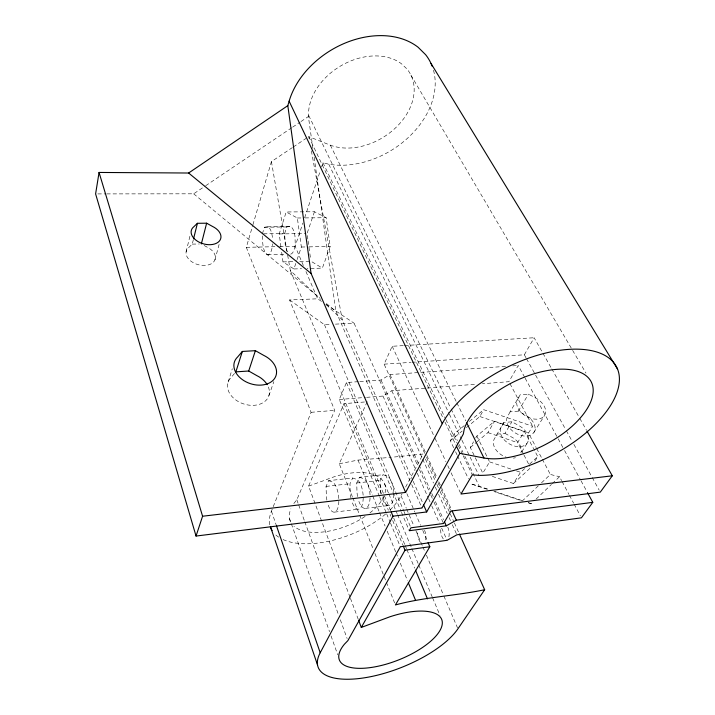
<?xml version="1.0" encoding="UTF-8"?>
<svg xmlns="http://www.w3.org/2000/svg" width="715" height="715" viewBox="0 0 715 715"><rect width="100%" height="100%" fill="white"/><g stroke="black" fill="none" stroke-linecap="round" stroke-linejoin="round"><path stroke-width="0.54" stroke-dasharray="3.58 2.68" d="M312.893 148.452L308.388 116.536L308.755 110.012A56.458 41.55 -31.4 0 1 345.47 63.34A56.458 41.55 -31.4 0 1 401.535 63.823L406.96 68.971A56.458 41.55 -31.4 0 1 396.816 126.635A56.458 41.55 -31.4 0 1 330.357 145.181L308.764 136.619L309.363 139.908M186.088 251.894L190.422 234.163M204.195 245.531L207.046 247.104A15.006 9.822 15.4 0 1 213.571 262.012A15.006 9.822 15.4 0 1 192.8 262.432A15.006 9.822 15.4 0 1 188.823 247.479L192.255 244.119L193.282 239.963M214.911 259.947L219.541 242.805M269.796 524.792A71.303 35.571 -21.4 0 1 271.432 511.136L311.088 412.314L246.309 247.31L252.592 225.877M252.904 224.814L271.423 161.599L292.372 147.585M262.396 233.85L264.389 227.245L266.641 226.923A13.96 5.005 88.6 0 1 272.558 238.962M228.157 382.024L232.312 368.734M280.95 246.854L279.207 233.948L286.17 211.971L314.439 211.747L326.129 217.709L330.205 246.434L322.349 268.125L307.048 268.572M287.475 251.921A13.844 5.202 88.7 0 1 285.205 244.432L284.668 233.492L286.778 226.941L289.119 226.619A13.844 5.202 88.7 0 1 294.982 236.182L295.224 243.413A13.844 5.202 88.7 0 1 290.058 254.147M303.366 265.48L295.143 246.3L302.901 223.026M304.661 217.735L320.168 171.18M321.571 166.953L322.983 162.716L328.802 164.236A79.374 58.451 -31.4 0 0 407.479 138.281A79.374 58.451 -31.4 0 0 433.219 69.275M281.674 252.234L282.988 261.913L293.937 268.956L296.761 260.6M297.118 259.563L301.355 247.032L297.36 217.995L286.17 211.971M314.439 211.747L307.057 233.51L307.942 239.891M268.867 395.717L273.872 381.622M293.811 503.548L296.832 499.821L334.683 410.356L289.575 299.943L317.648 298.798L322.206 301.855M379.406 496.308L339.276 399.497L346.462 382.534L358.716 381.64M350.055 597.32L308.585 486.128L343.995 403.653L367.17 401.776L339.259 463.731L352.37 496.719M326.898 500.143A15.355 6.078 83.4 0 1 326.272 493.18L326.049 486.406L328.632 480.641L352.674 478.013L355.605 479.014A15.212 6.31 83.3 0 1 362.845 492.474A15.212 6.31 83.3 0 1 359.851 508.66A15.212 6.31 83.3 0 1 351.601 500.634M424.656 453.319L384.116 364.158L392.178 346.274L403.269 345.613M350.985 498.194A15.212 6.31 83.3 0 1 350.18 490.454L349.975 483.742L352.674 478.013M357.563 496.568A15.176 6.381 83.2 0 1 356.928 489.686L356.731 482.991L359.466 477.271L382.954 474.697L386.011 475.672A15.042 6.596 83.1 0 1 393.813 491.625M380.925 493.842A15.042 6.596 83.1 0 1 380.291 487.022L380.112 480.382L382.954 474.697M390.059 509.956A71.303 35.571 -21.4 0 0 400.999 495.799L402.027 493.859M405.628 487.058L423.128 454.034L392.365 457.207M510.09 411.858L507.909 415.969A15.39 10.314 30.4 0 0 515.676 433.192A15.39 10.314 30.4 0 0 534.436 431.476A15.39 10.314 30.4 0 0 524.363 414.468L518.303 411.125L510.09 411.858L520.189 394.796L528.501 394.108L534.668 397.495A15.65 10.296 30.2 0 1 545.018 414.602A15.65 10.296 30.2 0 1 526.025 416.202A15.65 10.296 30.2 0 1 518.009 398.907L520.189 394.796M503.771 422.538L501.581 426.658A15.229 10.314 30.6 0 0 509.196 443.818A15.229 10.314 30.6 0 0 527.813 442.04A15.229 10.314 30.6 0 0 517.91 425.103L511.922 421.779L503.771 422.538L494.709 438.268A15.06 10.323 30.8 0 0 506.184 457.216M453.668 447.742L450.343 440.744L454.123 433.862L464.276 425.577M466.368 427.597L479.854 416.532L483.724 409.695L532.666 426.301L528.492 433.013L536.205 447.626M487.639 457.904L489.596 461.881L482.795 473.196L470.309 447.474L473.58 441.763M475.761 437.946L476.851 436.043L494.557 421.224L524.497 431.377L533.658 448.797M524.613 377.207L518.223 365.472L508.91 381.694L482.393 383.741M411.938 362.299L524.354 354.792L534.141 337.748L542.39 352.325M477.021 441.816L487.925 432.62L494.557 421.224M496.898 434.157L504.978 433.362L511.922 421.779M518.303 411.125L528.501 394.108M523.514 454.15L517.553 442.639L524.497 431.377M521.736 451.826L527.277 442.987M533.899 432.423L544.481 415.54M492.313 476.396L513.45 483.501L520.591 472.32L524.685 468.584M534.775 461.282L537.778 456.626L534.177 449.78M234.538 373.445L231.195 377.422A21.477 15.632 18.3 0 0 246.362 404.681A21.477 15.632 18.3 0 0 267.714 385.564M528.296 502.797L531.317 503.682L532.934 502.145M536.152 499.061L551.462 484.421M552.275 483.653L559.523 476.717L561.606 480.632M538.315 485.851L522.245 501.027L493.886 491.518M541.523 482.813L550.371 474.465L559.523 476.717M513.45 483.501L530.566 467.789L529.055 464.866M529.592 464.098L537.778 456.626M470.309 447.474L476.181 442.522M450.343 440.744L462.149 431.056M469.344 421.43L483.724 409.695M106.749 193.899L193.676 193.81L204.776 186.329M205.706 185.712L291.738 127.753M292.658 127.127L300.059 122.14M300.988 121.523L308.388 116.536M293.284 146.977L306.029 138.442M359.833 381.56L381.006 380.014L389.997 374.58L507.167 366.259M366.589 397.343L382.972 396.047L391.802 390.748L426.051 388.102M308.585 486.128L326.263 479.702A50.729 25.293 -21.4 0 1 385.019 492.921M339.259 463.731L358.001 460.094L391.266 457.323M334.575 512.119L358.742 509.178M365.562 508.347L389.166 505.478M326.049 486.406L349.975 483.742M356.731 482.991L380.112 480.382M311.088 412.314L334.683 410.356M339.276 399.497L365.499 397.424M427.15 388.013L476.869 384.169M512.691 365.866L518.223 365.472M384.116 364.158L410.83 362.371M404.377 345.542L534.141 337.748M289.575 299.943L324.458 324.69L331.036 324.36M335.424 324.136L354.068 323.198L417.658 465.554M293.937 268.956L301.587 268.733M282.988 261.913L294.151 261.619M299.737 261.467L310.9 261.181L322.349 268.125M267.642 254.683L284.722 254.281M246.309 247.31L278.493 246.639M279.61 246.621L295.143 246.3M301.355 247.032L308.013 246.898M309.121 246.872L330.205 246.434M192.255 244.119L199.324 243.985M263.504 233.832L284.668 233.492M279.207 233.948L305.949 233.528M267.508 226.798L290.022 226.494M264.389 227.245L286.778 226.941M297.36 217.995L304 217.932M305.099 217.914L326.129 217.709M97.83 193.908L105.632 193.899M487.558 489.006L470.774 483.769L487.576 489.409M494.851 491.455L521.941 500.536M528.188 502.636L531.317 503.682M489.596 461.881L511.297 469.183M516.462 470.926L520.591 472.32M359.466 477.271L362.425 478.264A15.176 6.381 83.2 0 1 370.093 497.023M479.854 416.532L528.492 433.013M487.925 432.62L517.553 442.639M328.632 480.641L331.465 481.669A15.355 6.078 83.4 0 1 338.481 495.281A15.355 6.078 83.4 0 1 335.648 511.6A15.355 6.078 83.4 0 1 327.676 503.458M504.978 433.362L510.903 436.659A15.06 10.323 30.8 0 1 520.886 452.863M325.843 304.295L354.068 323.198M193.676 193.81L319.614 297.896M326.469 303.553L335.898 311.347L409.936 480.498M287.653 255.112L290.326 270.511L320.686 299.388M326.281 304.706L342.262 319.9L412.752 480.283M410.919 75.12L585.987 373.132M542.944 353.299L551.194 367.885M551.748 368.86L579.266 417.471M579.82 418.436L586.416 430.108M524.354 354.792L525.972 357.715M526.508 358.689L565.824 429.795M566.36 430.77L571.741 440.512M573.895 444.408L591.671 476.548M592.208 477.522L599.215 490.186M525.141 378.19L557.629 437.83M558.165 438.804L564.019 449.556M564.555 450.539L580.535 479.863M581.063 480.846L586.926 491.598M509.947 383.633L532.666 426.301M562.133 481.615L568.908 494.333M569.426 495.316L573.6 503.146M574.118 504.12L580.374 515.864M536.715 448.6L541.809 458.244M542.31 459.2L550.371 474.465M524.006 455.115L528.546 463.892M476.851 436.043L487.147 456.912M330.357 145.181L456.376 401.866M456.867 402.867L465.733 420.912M308.71 115.499L450.611 407.952M451.102 408.953L461.827 431.065M328.802 164.236L448.886 413.145M449.369 414.155L461.479 439.242M461.962 440.243L478.907 475.377M454.123 433.862L457.368 440.637M459.227 444.498L462.936 452.238M464.804 456.125L479.22 486.209M322.983 162.716L445.347 418.454M445.829 419.464L457.877 444.632M458.36 445.642L462.694 454.704M463.177 455.714L472.329 474.84M308.764 136.619L443.077 418.132M444.989 422.154L456.027 445.284M455.571 451.746L457.001 454.749M457.475 455.75L468.397 478.764M392.178 346.274L434.595 437.357M435.06 438.367L445.901 461.64M447.787 465.688L449.199 468.727M451.085 472.776L460.514 493.01M389.997 374.58L426.372 454.454M426.837 455.464L436.963 477.709M438.804 481.758L451.237 509.053M426.498 457.368L436.168 478.648M438.009 482.697L439.394 485.735M441.235 489.793L450.45 510.054M425.425 459.101L435.069 480.364M436.91 484.413L439.662 490.49M440.118 491.5L449.762 512.771M450.227 513.781L453.9 521.879M454.356 522.897L458.95 533.024M391.802 390.748L433.505 483.072M435.346 487.13L436.713 490.177M438.545 494.235L447.259 513.513M449.092 517.571L450.468 520.609M452.3 524.667L456.42 533.801M381.006 380.014L418.632 464.062M419.088 465.072L429.965 489.373M431.78 493.422L433.594 497.47M435.408 501.528L443.568 519.751M419.473 469.621L430.376 494.029M430.832 495.039L433.558 501.144M434.014 502.162L443.55 523.514M382.972 396.047L416.836 472.24M417.283 473.259L428.115 497.64M428.571 498.659L431.279 504.754M431.726 505.773L439.403 523.04M441.664 528.126L447.081 540.317M413.199 481.311L422.628 502.761M411.724 484.573L421.984 508.016M406.88 493.654L414.825 512.02M415.263 513.048L420.563 525.293M422.762 530.396L427.624 541.63M305.966 271.539L317.648 298.798M400.999 495.799L406.254 508.079M406.692 509.107L413.699 525.471M415.889 530.593L422.458 545.938M422.896 546.966L424.647 551.059M426.399 555.144L443.479 595.05M443.917 596.078L457.493 627.797M324.458 324.69L403.501 510.358M403.939 511.386L410.928 527.795M346.462 382.534L401.061 511.305M401.49 512.324L409.293 530.718M384.607 483.849L388.504 493.091M388.933 494.119L397.147 513.638M397.585 514.666L411.42 547.529M411.849 548.557L418.338 563.965M418.767 564.993L432.173 596.837M432.611 597.865L439.957 615.329M290.326 270.511L390.676 510.796M393.67 517.964L404.797 544.598M405.226 545.617L406.513 548.691M406.933 549.719L414.637 568.148M343.995 403.653L382.409 495.879M382.829 496.907L388.379 510.233M390.086 514.326L390.944 516.373M392.651 520.475L402.894 545.071M379.835 497.336L386.234 512.78M386.663 513.817L390.077 522.057M390.506 523.085L400.32 546.769M358.001 460.094L372.381 495.12M372.801 496.156L379.147 511.609M379.567 512.637L385.063 526.034M387.181 531.182L395.636 551.792M396.065 552.82L398.595 559.005M400.293 563.125L407.479 580.634M352.781 497.747L359.341 514.246M359.752 515.274L373.275 549.29M374.919 553.41L385.984 581.241M386.395 582.269L394.591 602.888M350.439 598.357L358.188 619.136M296.832 499.821L298.343 503.986M298.718 505.031L304.393 520.681M304.769 521.718L338.803 615.597M340.313 619.771L347.124 638.54M289.512 518.554L290.996 522.745A50.729 25.293 -21.4 0 1 290.898 508.83M291.363 523.791L329.561 631.72M331.045 635.912L337.712 654.779M271.432 511.136L276.124 524.774M311.374 150.883L342.262 319.9M271.423 161.599L287.457 254.013M314.135 157.255L335.898 311.347M308.094 240.955L308.835 246.282M308.978 247.345L309.72 252.663M309.863 253.727L310.605 259.044M262.468 235.941L262.62 240.124A13.96 5.005 88.6 0 0 267.258 254.576A13.96 5.005 88.6 0 0 272.576 243.86M385.564 514.067A71.303 35.571 -21.4 0 1 282.354 539.226M278.716 537.179A71.303 35.571 -21.4 0 1 274.73 533.908M443.273 538.922A8.643 4.12 81.4 0 1 440.744 528.296M447.778 527.17A8.643 4.12 81.4 0 1 448.859 537.045M420.214 542.095A8.723 3.995 81.7 0 1 417.73 531.361M424.567 530.253A8.723 3.995 81.7 0 1 425.3 541.362M393.885 494.235A15.042 6.596 83.1 0 1 389.21 505.469A15.042 6.596 83.1 0 1 381.739 497.086M370.066 497.881A15.176 6.381 83.2 0 1 365.428 508.374A15.176 6.381 83.2 0 1 358.358 499.839M384.035 495.906A50.729 25.293 -21.4 0 1 369.861 512.968M365.097 516.427A50.729 25.293 -21.4 0 1 293.945 526.213M515.47 457.698A15.06 10.323 30.8 0 1 513.352 458.118"/><path stroke-width="1.07" d="M432.218 66.325A79.374 58.451 -31.4 0 0 425.613 54.68L418.105 47.253A79.374 58.451 -31.4 0 0 344.952 43.141A79.374 58.451 -31.4 0 0 289.128 101.173L287.814 105.641L188.617 173.021L99.063 172.449L95.604 193.908L196.044 536.053L421.984 508.016L463.293 434.077L464.267 429.036A70.892 35.115 -26.9 0 1 552.615 369.753A70.892 35.115 -26.9 0 1 583.074 414.593A70.892 35.115 -26.9 0 1 483.948 458.011L459.861 453.328L456.501 446.285M193.542 238.917L197.403 223.303L206.635 223.196L212.435 226.396A15.265 9.796 15.6 0 1 219.13 241.33A15.265 9.796 15.6 0 1 198.046 241.599A15.265 9.796 15.6 0 1 193.944 226.628L197.403 223.303M201.344 243.949L206.635 223.196M242.34 351.44L237.621 356.991A21.888 15.641 18.4 0 0 244.262 380.863A21.888 15.641 18.4 0 0 274.194 379.048A21.888 15.641 18.4 0 0 263.781 355.409L255.389 350.681L242.34 351.44L235.87 371.863L248.704 371.014L256.935 375.679A21.477 15.632 18.3 0 1 267.204 384.652M248.704 371.014L255.389 350.681M196.044 536.053L202.586 516.23L99.063 172.449M459.405 534.034L484.663 589.732L457.931 628.816A77.363 30.629 -21.6 0 1 366.741 677.427A77.363 30.629 -21.6 0 1 320.204 652.759L392.955 516.194L391.239 512.083M202.586 516.23L405.62 492.429L442.263 423.655A99.707 49.451 -26.9 0 1 566.253 349.572A99.707 49.451 -26.9 0 1 608.304 408.909A99.707 49.451 -26.9 0 1 478.907 475.377L472.329 474.84L460.987 494.029L612.29 475.797L586.97 431.074M358.581 620.173L361.29 627.448L405.021 550.192L403.314 546.099M392.955 516.194L426.676 511.949L459.861 453.328M428.062 542.649L429.822 546.734L395.413 604.944C424.549 596.98 455.115 595.961 484.663 589.732M587.453 492.581L592.78 502.35L581.42 517.821L456.885 534.82L447.081 540.317L400.32 546.769L347.874 640.631L344.424 644.206A55.028 21.772 -21.6 0 0 374.705 666.898A55.028 21.772 -21.6 0 0 441.754 626.438A55.028 21.772 -21.6 0 0 389.791 616.822L361.29 627.448M612.29 475.797L600.287 492.135L450.915 511.064L443.55 523.514L410.928 527.795L409.293 530.718L446.294 525.829L456.304 520.18L592.78 502.35M405.021 550.192L429.822 546.734M188.617 173.021L311.07 273.452L405.62 492.429M431.02 63.474L617.608 369.217M466.716 422.923L483.948 458.011M289.128 101.173L442.263 423.655M452.157 511.082L456.304 520.18M444.48 521.771L446.294 525.829M423.53 504.799L426.676 511.949M415.495 570.204L427.472 598.875M408.328 582.698L415.513 600.216M276.491 525.82L320.204 652.759M270.511 526.901L317.558 665.048M287.814 105.641L311.07 273.452M272.102 530.566A71.303 35.571 -21.4 0 1 270.342 526.803"/></g></svg>
